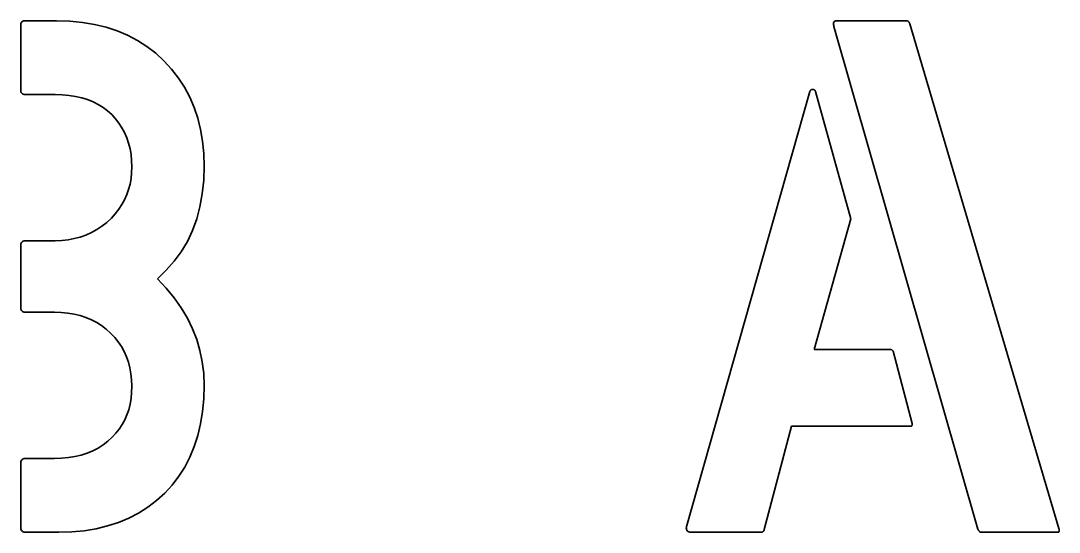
# Model space of a CAD drawing. Extents: x 10 to 410, y -69 to 348.
# Drawn here: x 144.78 to 185.38, y 156 to 176 of the extents above; entities that cross this region are included whole.
import ezdxf

# ---------------------------------------------------------------- set-up
doc = ezdxf.new("R2010")
doc.units = 0

msp = doc.modelspace()

# ---------------------------------------------------------------- linework, layer by layer
at = {"color": 7, "lineweight": 35, "ltscale": 0.000816}
for p, q in [((144.77858, 175.828568), (144.780289, 175.861145)), ((144.917435, 175.998291), (144.950012, 176)), ((144.780579, 173.253143), (144.77858, 173.285721)), ((170.802002, 156.138855), (170.800003, 156.171432))]:
    msp.add_line(p, q, dxfattribs=at)
at = {"color": 7, "lineweight": 35, "ltscale": 0.063571}
msp.add_line((144.77858, 173.285721), (144.77858, 175.828568), dxfattribs=at)
at = {"color": 7, "lineweight": 35, "ltscale": 0.00074}
for p, q in [((144.780289, 175.861145), (144.785431, 175.890289)), ((144.88829, 175.993149), (144.917435, 175.998291))]:
    msp.add_line(p, q, dxfattribs=at)
at = {"color": 7, "lineweight": 35, "ltscale": 0.000678}
for p, q in [((144.785431, 175.890289), (144.794006, 175.916)), ((144.862579, 175.984573), (144.88829, 175.993149))]:
    msp.add_line(p, q, dxfattribs=at)
at = {"color": 7, "lineweight": 35, "ltscale": 0.000633}
for p, q in [((144.794006, 175.916), (144.806, 175.938278)), ((144.840286, 175.972565), (144.862579, 175.984573))]:
    msp.add_line(p, q, dxfattribs=at)
at = {"color": 7, "lineweight": 35, "ltscale": 0.000609}
for p, q in [((144.806, 175.938278), (144.821426, 175.957138)), ((144.821426, 175.957138), (144.840286, 175.972565))]:
    msp.add_line(p, q, dxfattribs=at)
at = {"color": 7, "lineweight": 35, "ltscale": 0.030714}
msp.add_line((144.950012, 176), (146.178574, 176), dxfattribs=at)
at = {"color": 7, "lineweight": 35, "ltscale": 0.012884}
msp.add_line((146.178574, 176), (146.69371, 175.984283), dxfattribs=at)
at = {"color": 7, "lineweight": 35, "ltscale": 0.012406}
msp.add_line((146.69371, 175.984283), (147.187714, 175.937149), dxfattribs=at)
at = {"color": 7, "lineweight": 35, "ltscale": 0.011983}
msp.add_line((147.187714, 175.937149), (147.660568, 175.858566), dxfattribs=at)
at = {"color": 7, "lineweight": 35, "ltscale": 0.011623}
msp.add_line((147.660568, 175.858566), (148.112289, 175.748566), dxfattribs=at)
at = {"color": 7, "lineweight": 35, "ltscale": 0.000745}
msp.add_line((176.555145, 175.888), (176.557709, 175.917709), dxfattribs=at)
at = {"color": 7, "lineweight": 35, "ltscale": 0.000858}
msp.add_line((176.556564, 175.853714), (176.555145, 175.888), dxfattribs=at)
at = {"color": 7, "lineweight": 35, "ltscale": 0.000981}
msp.add_line((176.561996, 175.814865), (176.556564, 175.853714), dxfattribs=at)
at = {"color": 7, "lineweight": 35, "ltscale": 0.00065}
msp.add_line((176.557709, 175.917709), (176.564285, 175.942856), dxfattribs=at)
at = {"color": 7, "lineweight": 35, "ltscale": 0.001111}
msp.add_line((176.571426, 175.771423), (176.561996, 175.814865), dxfattribs=at)
at = {"color": 7, "lineweight": 35, "ltscale": 0.000578}
msp.add_line((176.564285, 175.942856), (176.57486, 175.963425), dxfattribs=at)
at = {"color": 7, "lineweight": 35, "ltscale": 0.000541}
msp.add_line((176.57486, 175.963425), (176.589432, 175.979431), dxfattribs=at)
at = {"color": 7, "lineweight": 35, "ltscale": 0.000545}
msp.add_line((176.589432, 175.979431), (176.608002, 175.99086), dxfattribs=at)
at = {"color": 7, "lineweight": 35, "ltscale": 0.00059}
msp.add_line((176.608002, 175.99086), (176.630569, 175.997711), dxfattribs=at)
at = {"color": 7, "lineweight": 35, "ltscale": 0.000667}
msp.add_line((176.630569, 175.997711), (176.65715, 176), dxfattribs=at)
at = {"color": 7, "lineweight": 35, "ltscale": 0.069286}
msp.add_line((176.65715, 176), (179.428574, 176), dxfattribs=at)
at = {"color": 7, "lineweight": 35, "ltscale": 0.000287}
msp.add_line((179.428574, 176), (179.440002, 175.998856), dxfattribs=at)
at = {"color": 7, "lineweight": 35, "ltscale": 0.000298}
msp.add_line((179.440002, 175.998856), (179.451431, 175.995422), dxfattribs=at)
at = {"color": 7, "lineweight": 35, "ltscale": 0.000319}
msp.add_line((179.451431, 175.995422), (179.46286, 175.989716), dxfattribs=at)
at = {"color": 7, "lineweight": 35, "ltscale": 0.000349}
msp.add_line((179.46286, 175.989716), (179.474289, 175.98172), dxfattribs=at)
at = {"color": 7, "lineweight": 35, "ltscale": 0.000385}
msp.add_line((179.474289, 175.98172), (179.485718, 175.97142), dxfattribs=at)
at = {"color": 7, "lineweight": 35, "ltscale": 0.000425}
msp.add_line((179.485718, 175.97142), (179.497147, 175.958862), dxfattribs=at)
at = {"color": 7, "lineweight": 35, "ltscale": 0.000469}
msp.add_line((179.497147, 175.958862), (179.508575, 175.944), dxfattribs=at)
at = {"color": 7, "lineweight": 35, "ltscale": 0.000515}
msp.add_line((179.508575, 175.944), (179.520004, 175.926865), dxfattribs=at)
at = {"color": 7, "lineweight": 35, "ltscale": 0.000564}
msp.add_line((179.520004, 175.926865), (179.531433, 175.907425), dxfattribs=at)
at = {"color": 7, "lineweight": 35, "ltscale": 0.000613}
msp.add_line((179.531433, 175.907425), (179.542862, 175.885712), dxfattribs=at)
at = {"color": 7, "lineweight": 35}
for p, q in [((179.542862, 175.885712), (185.371429, 156.142853)), ((182.199997, 156.114288), (176.571426, 175.771423))]:
    msp.add_line(p, q, dxfattribs=at)
at = {"color": 7, "lineweight": 35, "ltscale": 0.01133}
for p, q in [((148.112289, 175.748566), (148.542862, 175.607147)), ((151.492859, 163.957138), (151.657425, 163.534851))]:
    msp.add_line(p, q, dxfattribs=at)
at = {"color": 7, "lineweight": 35, "ltscale": 0.011111}
msp.add_line((148.542862, 175.607147), (148.952286, 175.43428), dxfattribs=at)
at = {"color": 7, "lineweight": 35, "ltscale": 0.010969}
msp.add_line((148.952286, 175.43428), (149.340576, 175.229996), dxfattribs=at)
at = {"color": 7, "lineweight": 35, "ltscale": 0.010907}
msp.add_line((149.340576, 175.229996), (149.707718, 174.994278), dxfattribs=at)
at = {"color": 7, "lineweight": 35, "ltscale": 0.010928}
msp.add_line((149.707718, 174.994278), (150.053711, 174.727142), dxfattribs=at)
at = {"color": 7, "lineweight": 35, "ltscale": 0.011031}
msp.add_line((150.053711, 174.727142), (150.378571, 174.428574), dxfattribs=at)
at = {"color": 7, "lineweight": 35, "ltscale": 0.011015}
msp.add_line((150.378571, 174.428574), (150.677139, 174.104568), dxfattribs=at)
at = {"color": 7, "lineweight": 35, "ltscale": 0.010878}
msp.add_line((150.677139, 174.104568), (150.94429, 173.761139), dxfattribs=at)
at = {"color": 7, "lineweight": 35, "ltscale": 0.010817}
msp.add_line((150.94429, 173.761139), (151.180008, 173.398285), dxfattribs=at)
at = {"color": 7, "lineweight": 35, "ltscale": 0.010836}
msp.add_line((151.180008, 173.398285), (151.384293, 173.016006), dxfattribs=at)
at = {"color": 7, "lineweight": 35, "ltscale": 0.000744}
for p, q in [((144.786575, 173.223999), (144.780579, 173.253143)), ((170.807999, 156.109711), (170.802002, 156.138855))]:
    msp.add_line(p, q, dxfattribs=at)
at = {"color": 7, "lineweight": 35, "ltscale": 0.00069}
for p, q in [((144.79657, 173.198288), (144.786575, 173.223999)), ((170.817993, 156.084), (170.807999, 156.109711))]:
    msp.add_line(p, q, dxfattribs=at)
at = {"color": 7, "lineweight": 35, "ltscale": 0.000658}
for p, q in [((144.810577, 173.175995), (144.79657, 173.198288)), ((170.832001, 156.061722), (170.817993, 156.084))]:
    msp.add_line(p, q, dxfattribs=at)
at = {"color": 7, "lineweight": 35, "ltscale": 0.000652}
for p, q in [((144.828583, 173.15715), (144.810577, 173.175995)), ((170.850006, 156.042862), (170.832001, 156.061722))]:
    msp.add_line(p, q, dxfattribs=at)
at = {"color": 7, "lineweight": 35, "ltscale": 0.000672}
msp.add_line((144.850571, 173.141708), (144.828583, 173.15715), dxfattribs=at)
at = {"color": 7, "lineweight": 35, "ltscale": 0.000716}
for p, q in [((144.876572, 173.129715), (144.850571, 173.141708)), ((170.897995, 156.015427), (170.871994, 156.027435))]:
    msp.add_line(p, q, dxfattribs=at)
at = {"color": 7, "lineweight": 35, "ltscale": 0.00078}
for p, q in [((144.90657, 173.12114), (144.876572, 173.129715)), ((170.927994, 156.006851), (170.897995, 156.015427))]:
    msp.add_line(p, q, dxfattribs=at)
at = {"color": 7, "lineweight": 35, "ltscale": 0.00086}
for p, q in [((144.940582, 173.115997), (144.90657, 173.12114)), ((170.96199, 156.001709), (170.927994, 156.006851))]:
    msp.add_line(p, q, dxfattribs=at)
at = {"color": 7, "lineweight": 35, "ltscale": 0.000951}
for p, q in [((144.978577, 173.114288), (144.940582, 173.115997)), ((144.940582, 167.397995), (144.978577, 167.399994)), ((144.978577, 164.600006), (144.940582, 164.602005)), ((144.940582, 158.883713), (144.978577, 158.885712)), ((144.77858, 158.685715), (144.780579, 158.723709)), ((144.780579, 156.162003), (144.77858, 156.199997)), ((144.978577, 156), (144.940582, 156.001999)), ((171, 156), (170.96199, 156.001709))]:
    msp.add_line(p, q, dxfattribs=at)
at = {"color": 7, "lineweight": 35, "ltscale": 0.028571}
for p, q in [((146.121429, 173.114288), (144.978577, 173.114288)), ((144.978577, 167.399994), (146.121429, 167.399994))]:
    msp.add_line(p, q, dxfattribs=at)
at = {"color": 7, "lineweight": 35, "ltscale": 0.006985}
msp.add_line((146.400711, 173.10643), (146.121429, 173.114288), dxfattribs=at)
at = {"color": 7, "lineweight": 35, "ltscale": 0.006687}
msp.add_line((146.667145, 173.082855), (146.400711, 173.10643), dxfattribs=at)
at = {"color": 7, "lineweight": 35, "ltscale": 0.006415}
msp.add_line((146.920715, 173.043564), (146.667145, 173.082855), dxfattribs=at)
at = {"color": 7, "lineweight": 35, "ltscale": 0.006173}
msp.add_line((147.161423, 172.988571), (146.920715, 173.043564), dxfattribs=at)
at = {"color": 7, "lineweight": 35, "ltscale": 0.005964}
msp.add_line((147.389282, 172.917862), (147.161423, 172.988571), dxfattribs=at)
at = {"color": 7, "lineweight": 35, "ltscale": 0.010933}
for p, q in [((151.384293, 173.016006), (151.557144, 172.614288)), ((149.003708, 156.550293), (148.600006, 156.382141))]:
    msp.add_line(p, q, dxfattribs=at)
at = {"color": 7, "lineweight": 35, "ltscale": 0.443185}
msp.add_line((170.800003, 156.171432), (175.628571, 173.228577), dxfattribs=at)
at = {"color": 7, "lineweight": 35, "ltscale": 0.000436}
for p, q in [((175.628571, 173.228577), (175.634857, 173.244858)), ((175.850861, 173.244858), (175.857147, 173.228577)), ((182.231705, 156.067993), (182.22171, 156.082291))]:
    msp.add_line(p, q, dxfattribs=at)
at = {"color": 7, "lineweight": 35, "ltscale": 0.000409}
for p, q in [((175.634857, 173.244858), (175.642288, 173.25943)), ((175.84343, 173.25943), (175.850861, 173.244858))]:
    msp.add_line(p, q, dxfattribs=at)
at = {"color": 7, "lineweight": 35, "ltscale": 0.000386}
for p, q in [((175.642288, 173.25943), (175.650864, 173.272293)), ((175.834854, 173.272293), (175.84343, 173.25943)), ((179.632858, 160.198853), (179.628571, 160.184006))]:
    msp.add_line(p, q, dxfattribs=at)
at = {"color": 7, "lineweight": 35, "ltscale": 0.000369}
msp.add_line((175.650864, 173.272293), (175.660568, 173.283432), dxfattribs=at)
at = {"color": 7, "lineweight": 35, "ltscale": 0.00036}
msp.add_line((175.660568, 173.283432), (175.671432, 173.292862), dxfattribs=at)
at = {"color": 7, "lineweight": 35, "ltscale": 0.000356}
for p, q in [((175.671432, 173.292862), (175.683426, 173.300568)), ((175.802292, 173.300568), (175.814285, 173.292862))]:
    msp.add_line(p, q, dxfattribs=at)
at = {"color": 7, "lineweight": 35, "ltscale": 0.000361}
for p, q in [((175.683426, 173.300568), (175.696564, 173.306564)), ((175.789139, 173.306564), (175.802292, 173.300568)), ((179.628571, 160.184006), (179.621429, 160.171432))]:
    msp.add_line(p, q, dxfattribs=at)
at = {"color": 7, "lineweight": 35, "ltscale": 0.000373}
for p, q in [((175.696564, 173.306564), (175.710861, 173.310852)), ((175.774857, 173.310852), (175.789139, 173.306564)), ((182.25, 156.042862), (182.241135, 156.054855))]:
    msp.add_line(p, q, dxfattribs=at)
at = {"color": 7, "lineweight": 35, "ltscale": 0.000391}
for p, q in [((175.710861, 173.310852), (175.726288, 173.313431)), ((175.75943, 173.313431), (175.774857, 173.310852))]:
    msp.add_line(p, q, dxfattribs=at)
at = {"color": 7, "lineweight": 35, "ltscale": 0.000415}
for p, q in [((175.726288, 173.313431), (175.742859, 173.314285)), ((175.742859, 173.314285), (175.75943, 173.313431)), ((173.730865, 156.000565), (173.714279, 156))]:
    msp.add_line(p, q, dxfattribs=at)
at = {"color": 7, "lineweight": 35, "ltscale": 0.000359}
for p, q in [((175.814285, 173.292862), (175.825134, 173.283432)), ((178.863998, 163.106293), (178.874573, 163.096573)), ((179.621429, 160.171432), (179.61142, 160.161148))]:
    msp.add_line(p, q, dxfattribs=at)
at = {"color": 7, "lineweight": 35, "ltscale": 0.00037}
msp.add_line((175.825134, 173.283432), (175.834854, 173.272293), dxfattribs=at)
at = {"color": 7, "lineweight": 35, "ltscale": 0.128928}
msp.add_line((175.857147, 173.228577), (177.228577, 168.257141), dxfattribs=at)
at = {"color": 7, "lineweight": 35, "ltscale": 0.005793}
msp.add_line((147.604294, 172.831436), (147.389282, 172.917862), dxfattribs=at)
at = {"color": 7, "lineweight": 35, "ltscale": 0.005662}
msp.add_line((147.806427, 172.729279), (147.604294, 172.831436), dxfattribs=at)
at = {"color": 7, "lineweight": 35, "ltscale": 0.005574}
msp.add_line((147.995712, 172.611435), (147.806427, 172.729279), dxfattribs=at)
at = {"color": 7, "lineweight": 35, "ltscale": 0.005532}
msp.add_line((148.17215, 172.477859), (147.995712, 172.611435), dxfattribs=at)
at = {"color": 7, "lineweight": 35, "ltscale": 0.011106}
msp.add_line((151.557144, 172.614288), (151.698578, 172.193146), dxfattribs=at)
at = {"color": 7, "lineweight": 35, "ltscale": 0.005536}
msp.add_line((148.335709, 172.328568), (148.17215, 172.477859), dxfattribs=at)
at = {"color": 7, "lineweight": 35, "ltscale": 0.005505}
msp.add_line((148.485001, 172.166718), (148.335709, 172.328568), dxfattribs=at)
at = {"color": 7, "lineweight": 35, "ltscale": 0.00543}
msp.add_line((148.618576, 171.995422), (148.485001, 172.166718), dxfattribs=at)
at = {"color": 7, "lineweight": 35, "ltscale": 0.011353}
msp.add_line((151.698578, 172.193146), (151.808578, 171.752563), dxfattribs=at)
at = {"color": 7, "lineweight": 35, "ltscale": 0.005394}
msp.add_line((148.736435, 171.814713), (148.618576, 171.995422), dxfattribs=at)
at = {"color": 7, "lineweight": 35, "ltscale": 0.005396}
msp.add_line((148.838577, 171.624573), (148.736435, 171.814713), dxfattribs=at)
at = {"color": 7, "lineweight": 35, "ltscale": 0.011666}
msp.add_line((151.808578, 171.752563), (151.887146, 171.292572), dxfattribs=at)
at = {"color": 7, "lineweight": 35, "ltscale": 0.005437}
msp.add_line((148.925003, 171.425003), (148.838577, 171.624573), dxfattribs=at)
at = {"color": 7, "lineweight": 35, "ltscale": 0.005516}
msp.add_line((148.995712, 171.216003), (148.925003, 171.425003), dxfattribs=at)
at = {"color": 7, "lineweight": 35, "ltscale": 0.005631}
msp.add_line((149.05072, 170.997574), (148.995712, 171.216003), dxfattribs=at)
at = {"color": 7, "lineweight": 35, "ltscale": 0.00578}
msp.add_line((149.089996, 170.769714), (149.05072, 170.997574), dxfattribs=at)
at = {"color": 7, "lineweight": 35, "ltscale": 0.012044}
msp.add_line((151.887146, 171.292572), (151.93428, 170.813141), dxfattribs=at)
at = {"color": 7, "lineweight": 35, "ltscale": 0.005961}
msp.add_line((149.113571, 170.532425), (149.089996, 170.769714), dxfattribs=at)
at = {"color": 7, "lineweight": 35, "ltscale": 0.006171}
msp.add_line((149.121429, 170.285721), (149.113571, 170.532425), dxfattribs=at)
at = {"color": 7, "lineweight": 35, "ltscale": 0.012478}
msp.add_line((151.93428, 170.813141), (151.949997, 170.314285), dxfattribs=at)
at = {"color": 7, "lineweight": 35, "ltscale": 0.005775}
msp.add_line((149.113434, 170.054855), (149.121429, 170.285721), dxfattribs=at)
at = {"color": 7, "lineweight": 35, "ltscale": 0.013836}
msp.add_line((151.949997, 170.314285), (151.931717, 169.761139), dxfattribs=at)
at = {"color": 7, "lineweight": 35, "ltscale": 0.00552}
msp.add_line((149.049423, 169.613708), (149.089432, 169.830856), dxfattribs=at)
at = {"color": 7, "lineweight": 35, "ltscale": 0.005632}
msp.add_line((149.089432, 169.830856), (149.113434, 170.054855), dxfattribs=at)
at = {"color": 7, "lineweight": 35, "ltscale": 0.013271}
msp.add_line((151.931717, 169.761139), (151.876862, 169.233139), dxfattribs=at)
at = {"color": 7, "lineweight": 35, "ltscale": 0.005395}
msp.add_line((148.921432, 169.199997), (148.993423, 169.403427), dxfattribs=at)
at = {"color": 7, "lineweight": 35, "ltscale": 0.00544}
msp.add_line((148.993423, 169.403427), (149.049423, 169.613708), dxfattribs=at)
at = {"color": 7, "lineweight": 35, "ltscale": 0.005409}
msp.add_line((148.729431, 168.813721), (148.833435, 169.003433), dxfattribs=at)
at = {"color": 7, "lineweight": 35, "ltscale": 0.005384}
msp.add_line((148.833435, 169.003433), (148.921432, 169.199997), dxfattribs=at)
at = {"color": 7, "lineweight": 35, "ltscale": 0.012777}
msp.add_line((151.876862, 169.233139), (151.785431, 168.730286), dxfattribs=at)
at = {"color": 7, "lineweight": 35, "ltscale": 0.00556}
msp.add_line((148.473434, 168.454865), (148.609421, 168.630859), dxfattribs=at)
at = {"color": 7, "lineweight": 35, "ltscale": 0.005468}
msp.add_line((148.609421, 168.630859), (148.729431, 168.813721), dxfattribs=at)
at = {"color": 7, "lineweight": 35, "ltscale": 0.012364}
msp.add_line((151.785431, 168.730286), (151.657425, 168.252579), dxfattribs=at)
at = {"color": 7, "lineweight": 35, "ltscale": 0.006061}
msp.add_line((147.949997, 167.966858), (148.139999, 168.117432), dxfattribs=at)
at = {"color": 7, "lineweight": 35, "ltscale": 0.006187}
msp.add_line((148.139999, 168.117432), (148.321426, 168.285721), dxfattribs=at)
at = {"color": 7, "lineweight": 35, "ltscale": 0.005685}
msp.add_line((148.321426, 168.285721), (148.473434, 168.454865), dxfattribs=at)
at = {"color": 7, "lineweight": 35, "ltscale": 0.012039}
msp.add_line((151.657425, 168.252579), (151.492859, 167.800003), dxfattribs=at)
at = {"color": 7, "lineweight": 35, "ltscale": 0.132752}
msp.add_line((177.228577, 168.257141), (175.800003, 163.142853), dxfattribs=at)
at = {"color": 7, "lineweight": 35, "ltscale": 0.005917}
msp.add_line((147.328568, 167.621429), (147.544281, 167.718857), dxfattribs=at)
at = {"color": 7, "lineweight": 35, "ltscale": 0.005925}
msp.add_line((147.544281, 167.718857), (147.751434, 167.834), dxfattribs=at)
at = {"color": 7, "lineweight": 35, "ltscale": 0.005973}
msp.add_line((147.751434, 167.834), (147.949997, 167.966858), dxfattribs=at)
at = {"color": 7, "lineweight": 35, "ltscale": 0.01181}
msp.add_line((151.492859, 167.800003), (151.291718, 167.372574), dxfattribs=at)
at = {"color": 7, "lineweight": 35, "ltscale": 0.00079}
for p, q in [((144.786575, 167.272003), (144.79657, 167.302002)), ((144.876572, 167.382004), (144.90657, 167.391998)), ((144.79657, 164.697998), (144.786575, 164.727997)), ((144.90657, 164.608002), (144.876572, 164.617996)), ((144.786575, 158.757721), (144.79657, 158.78772)), ((144.876572, 158.867722), (144.90657, 158.877716)), ((144.79657, 156.098007), (144.786575, 156.128006))]:
    msp.add_line(p, q, dxfattribs=at)
at = {"color": 7, "lineweight": 35, "ltscale": 0.000738}
for p, q in [((144.79657, 167.302002), (144.810577, 167.328003)), ((144.850571, 167.367996), (144.876572, 167.382004)), ((144.810577, 164.671997), (144.79657, 164.697998)), ((144.876572, 164.617996), (144.850571, 164.632004)), ((144.79657, 158.78772), (144.810577, 158.813721)), ((144.850571, 158.853714), (144.876572, 158.867722)), ((144.810577, 156.072006), (144.79657, 156.098007)), ((144.876572, 156.018005), (144.850571, 156.031998))]:
    msp.add_line(p, q, dxfattribs=at)
at = {"color": 7, "lineweight": 35, "ltscale": 0.000711}
for p, q in [((144.810577, 167.328003), (144.828583, 167.350006)), ((144.828583, 164.649994), (144.810577, 164.671997)), ((144.828583, 156.050003), (144.810577, 156.072006))]:
    msp.add_line(p, q, dxfattribs=at)
at = {"color": 7, "lineweight": 35, "ltscale": 0.00071}
for p, q in [((144.828583, 167.350006), (144.850571, 167.367996)), ((144.850571, 164.632004), (144.828583, 164.649994)), ((144.810577, 158.813721), (144.828583, 158.835709)), ((144.828583, 158.835709), (144.850571, 158.853714)), ((144.850571, 156.031998), (144.828583, 156.050003))]:
    msp.add_line(p, q, dxfattribs=at)
at = {"color": 7, "lineweight": 35, "ltscale": 0.000863}
for p, q in [((144.90657, 167.391998), (144.940582, 167.397995)), ((144.780579, 167.238007), (144.786575, 167.272003)), ((144.786575, 164.727997), (144.780579, 164.761993)), ((144.940582, 164.602005), (144.90657, 164.608002)), ((144.780579, 158.723709), (144.786575, 158.757721)), ((144.90657, 158.877716), (144.940582, 158.883713)), ((144.786575, 156.128006), (144.780579, 156.162003)), ((144.940582, 156.001999), (144.90657, 156.007996))]:
    msp.add_line(p, q, dxfattribs=at)
at = {"color": 7, "lineweight": 35, "ltscale": 0.006468}
msp.add_line((146.121429, 167.399994), (146.380005, 167.408859), dxfattribs=at)
at = {"color": 7, "lineweight": 35, "ltscale": 0.006285}
msp.add_line((146.380005, 167.408859), (146.630005, 167.435425), dxfattribs=at)
at = {"color": 7, "lineweight": 35, "ltscale": 0.006136}
msp.add_line((146.630005, 167.435425), (146.871429, 167.479721), dxfattribs=at)
at = {"color": 7, "lineweight": 35, "ltscale": 0.006024}
msp.add_line((146.871429, 167.479721), (147.104294, 167.541718), dxfattribs=at)
at = {"color": 7, "lineweight": 35, "ltscale": 0.00595}
msp.add_line((147.104294, 167.541718), (147.328568, 167.621429), dxfattribs=at)
at = {"color": 7, "lineweight": 35, "ltscale": 0.011682}
msp.add_line((151.291718, 167.372574), (151.054001, 166.970291), dxfattribs=at)
at = {"color": 7, "lineweight": 35, "ltscale": 0.000952}
for p, q in [((144.77858, 167.199997), (144.780579, 167.238007)), ((144.780579, 164.761993), (144.77858, 164.800003))]:
    msp.add_line(p, q, dxfattribs=at)
at = {"color": 7, "lineweight": 35, "ltscale": 0.06}
msp.add_line((144.77858, 164.800003), (144.77858, 167.199997), dxfattribs=at)
at = {"color": 7, "lineweight": 35, "ltscale": 0.011659}
msp.add_line((151.054001, 166.970291), (150.779709, 166.59314), dxfattribs=at)
at = {"color": 7, "lineweight": 35, "ltscale": 0.01174}
msp.add_line((150.779709, 166.59314), (150.468857, 166.24115), dxfattribs=at)
at = {"color": 7, "lineweight": 35, "ltscale": 0.011925}
msp.add_line((150.468857, 166.24115), (150.121429, 165.914291), dxfattribs=at)
at = {"color": 7, "lineweight": 35, "ltscale": 0.012704}
msp.add_line((150.121429, 165.914291), (150.468857, 165.543427), dxfattribs=at)
at = {"color": 7, "lineweight": 35, "ltscale": 0.012296}
msp.add_line((150.468857, 165.543427), (150.779709, 165.162292), dxfattribs=at)
at = {"color": 7, "lineweight": 35, "ltscale": 0.011949}
msp.add_line((150.779709, 165.162292), (151.054001, 164.770859), dxfattribs=at)
at = {"color": 7, "lineweight": 35, "ltscale": 0.027857}
for p, q in [((146.092865, 164.600006), (144.978577, 164.600006)), ((144.978577, 158.885712), (146.092865, 158.885712))]:
    msp.add_line(p, q, dxfattribs=at)
at = {"color": 7, "lineweight": 35, "ltscale": 0.006724}
msp.add_line((146.36171, 164.591858), (146.092865, 164.600006), dxfattribs=at)
at = {"color": 7, "lineweight": 35, "ltscale": 0.006479}
msp.add_line((146.61972, 164.567429), (146.36171, 164.591858), dxfattribs=at)
at = {"color": 7, "lineweight": 35, "ltscale": 0.006262}
msp.add_line((146.866852, 164.526718), (146.61972, 164.567429), dxfattribs=at)
at = {"color": 7, "lineweight": 35, "ltscale": 0.006077}
msp.add_line((147.103149, 164.469711), (146.866852, 164.526718), dxfattribs=at)
at = {"color": 7, "lineweight": 35, "ltscale": 0.005926}
msp.add_line((147.328568, 164.396423), (147.103149, 164.469711), dxfattribs=at)
at = {"color": 7, "lineweight": 35, "ltscale": 0.01167}
msp.add_line((151.054001, 164.770859), (151.291718, 164.369141), dxfattribs=at)
at = {"color": 7, "lineweight": 35, "ltscale": 0.005813}
msp.add_line((147.543137, 164.306854), (147.328568, 164.396423), dxfattribs=at)
at = {"color": 7, "lineweight": 35, "ltscale": 0.005739}
msp.add_line((147.746857, 164.201004), (147.543137, 164.306854), dxfattribs=at)
at = {"color": 7, "lineweight": 35, "ltscale": 0.005707}
msp.add_line((147.939713, 164.078857), (147.746857, 164.201004), dxfattribs=at)
at = {"color": 7, "lineweight": 35, "ltscale": 0.005717}
msp.add_line((148.121719, 163.94043), (147.939713, 164.078857), dxfattribs=at)
at = {"color": 7, "lineweight": 35, "ltscale": 0.011462}
msp.add_line((151.291718, 164.369141), (151.492859, 163.957138), dxfattribs=at)
at = {"color": 7, "lineweight": 35, "ltscale": 0.005768}
msp.add_line((148.292862, 163.785721), (148.121719, 163.94043), dxfattribs=at)
at = {"color": 7, "lineweight": 35, "ltscale": 0.005743}
msp.add_line((148.450287, 163.618423), (148.292862, 163.785721), dxfattribs=at)
at = {"color": 7, "lineweight": 35, "ltscale": 0.005638}
msp.add_line((148.591141, 163.442291), (148.450287, 163.618423), dxfattribs=at)
at = {"color": 7, "lineweight": 35, "ltscale": 0.005572}
msp.add_line((148.715424, 163.257278), (148.591141, 163.442291), dxfattribs=at)
at = {"color": 7, "lineweight": 35, "ltscale": 0.005544}
msp.add_line((148.823151, 163.063431), (148.715424, 163.257278), dxfattribs=at)
at = {"color": 7, "lineweight": 35, "ltscale": 0.011278}
msp.add_line((151.657425, 163.534851), (151.785431, 163.10228), dxfattribs=at)
at = {"color": 7, "lineweight": 35, "ltscale": 0.005556}
msp.add_line((148.914291, 162.860718), (148.823151, 163.063431), dxfattribs=at)
at = {"color": 7, "lineweight": 35, "ltscale": 0.005608}
msp.add_line((148.988861, 162.649139), (148.914291, 162.860718), dxfattribs=at)
at = {"color": 7, "lineweight": 35, "ltscale": 0.011305}
msp.add_line((151.785431, 163.10228), (151.876862, 162.659424), dxfattribs=at)
at = {"color": 7, "lineweight": 35, "ltscale": 0.075}
msp.add_line((175.800003, 163.142853), (178.800003, 163.142853), dxfattribs=at)
at = {"color": 7, "lineweight": 35, "ltscale": 0.000151}
msp.add_line((178.800003, 163.142853), (178.806, 163.142288), dxfattribs=at)
at = {"color": 7, "lineweight": 35, "ltscale": 0.00017}
msp.add_line((178.806, 163.142288), (178.812576, 163.140579), dxfattribs=at)
at = {"color": 7, "lineweight": 35, "ltscale": 0.000192}
msp.add_line((178.812576, 163.140579), (178.819717, 163.137711), dxfattribs=at)
at = {"color": 7, "lineweight": 35, "ltscale": 0.000217}
for p, q in [((178.819717, 163.137711), (178.827423, 163.133713)), ((182.285721, 156), (182.279709, 156.006287))]:
    msp.add_line(p, q, dxfattribs=at)
at = {"color": 7, "lineweight": 35, "ltscale": 0.000244}
msp.add_line((178.827423, 163.133713), (178.835709, 163.128571), dxfattribs=at)
at = {"color": 7, "lineweight": 35, "ltscale": 0.000272}
msp.add_line((178.835709, 163.128571), (178.844574, 163.122284), dxfattribs=at)
at = {"color": 7, "lineweight": 35, "ltscale": 0.0003}
msp.add_line((178.844574, 163.122284), (178.854004, 163.114853), dxfattribs=at)
at = {"color": 7, "lineweight": 35, "ltscale": 0.000329}
msp.add_line((178.854004, 163.114853), (178.863998, 163.106293), dxfattribs=at)
at = {"color": 7, "lineweight": 35, "ltscale": 0.000389}
msp.add_line((178.874573, 163.096573), (178.885712, 163.085709), dxfattribs=at)
at = {"color": 7, "lineweight": 35, "ltscale": 0.073112}
msp.add_line((178.885712, 163.085709), (179.628571, 160.257141), dxfattribs=at)
at = {"color": 7, "lineweight": 35, "ltscale": 0.005698}
msp.add_line((149.04686, 162.428711), (148.988861, 162.649139), dxfattribs=at)
at = {"color": 7, "lineweight": 35, "ltscale": 0.005825}
msp.add_line((149.088287, 162.199432), (149.04686, 162.428711), dxfattribs=at)
at = {"color": 7, "lineweight": 35, "ltscale": 0.011411}
msp.add_line((151.876862, 162.659424), (151.931717, 162.206284), dxfattribs=at)
at = {"color": 7, "lineweight": 35, "ltscale": 0.005986}
msp.add_line((149.113144, 161.961288), (149.088287, 162.199432), dxfattribs=at)
at = {"color": 7, "lineweight": 35, "ltscale": 0.011595}
msp.add_line((151.931717, 162.206284), (151.949997, 161.742859), dxfattribs=at)
at = {"color": 7, "lineweight": 35, "ltscale": 0.006179}
msp.add_line((149.121429, 161.714279), (149.113144, 161.961288), dxfattribs=at)
at = {"color": 7, "lineweight": 35, "ltscale": 0.00616}
msp.add_line((149.113708, 161.468002), (149.121429, 161.714279), dxfattribs=at)
at = {"color": 7, "lineweight": 35, "ltscale": 0.013145}
msp.add_line((151.949997, 161.742859), (151.93457, 161.217285), dxfattribs=at)
at = {"color": 7, "lineweight": 35, "ltscale": 0.005725}
msp.add_line((149.052002, 161.006287), (149.090576, 161.231995), dxfattribs=at)
at = {"color": 7, "lineweight": 35, "ltscale": 0.005928}
msp.add_line((149.090576, 161.231995), (149.113708, 161.468002), dxfattribs=at)
at = {"color": 7, "lineweight": 35, "ltscale": 0.012614}
msp.add_line((151.93457, 161.217285), (151.88829, 160.714859), dxfattribs=at)
at = {"color": 7, "lineweight": 35, "ltscale": 0.005415}
msp.add_line((148.928574, 160.585709), (148.998001, 160.790863), dxfattribs=at)
at = {"color": 7, "lineweight": 35, "ltscale": 0.005552}
msp.add_line((148.998001, 160.790863), (149.052002, 161.006287), dxfattribs=at)
at = {"color": 7, "lineweight": 35, "ltscale": 0.005252}
msp.add_line((148.743423, 160.206284), (148.843719, 160.390854), dxfattribs=at)
at = {"color": 7, "lineweight": 35, "ltscale": 0.005313}
msp.add_line((148.843719, 160.390854), (148.928574, 160.585709), dxfattribs=at)
at = {"color": 7, "lineweight": 35, "ltscale": 0.012137}
msp.add_line((151.88829, 160.714859), (151.811142, 160.235565), dxfattribs=at)
at = {"color": 7, "lineweight": 35, "ltscale": 0.00525}
msp.add_line((148.496567, 159.867996), (148.627716, 160.031998), dxfattribs=at)
at = {"color": 7, "lineweight": 35, "ltscale": 0.00523}
msp.add_line((148.627716, 160.031998), (148.743423, 160.206284), dxfattribs=at)
at = {"color": 7, "lineweight": 35, "ltscale": 0.011719}
msp.add_line((151.811142, 160.235565), (151.70314, 159.779434), dxfattribs=at)
at = {"color": 7, "lineweight": 35, "ltscale": 0.105688}
msp.add_line((174.914291, 160.142853), (173.828568, 156.057144), dxfattribs=at)
at = {"color": 7, "lineweight": 35, "ltscale": 0.115714}
msp.add_line((179.542862, 160.142853), (174.914291, 160.142853), dxfattribs=at)
at = {"color": 7, "lineweight": 35, "ltscale": 0.000536}
msp.add_line((179.564285, 160.143997), (179.542862, 160.142853), dxfattribs=at)
at = {"color": 7, "lineweight": 35, "ltscale": 0.000472}
msp.add_line((179.582855, 160.14743), (179.564285, 160.143997), dxfattribs=at)
at = {"color": 7, "lineweight": 35, "ltscale": 0.000418}
msp.add_line((179.598572, 160.153137), (179.582855, 160.14743), dxfattribs=at)
at = {"color": 7, "lineweight": 35, "ltscale": 0.000379}
msp.add_line((179.61142, 160.161148), (179.598572, 160.153137), dxfattribs=at)
at = {"color": 7, "lineweight": 35, "ltscale": 0.000553}
msp.add_line((179.628571, 160.257141), (179.632858, 160.235428), dxfattribs=at)
at = {"color": 7, "lineweight": 35, "ltscale": 0.000487}
msp.add_line((179.632858, 160.235428), (179.634277, 160.216003), dxfattribs=at)
at = {"color": 7, "lineweight": 35, "ltscale": 0.00043}
msp.add_line((179.634277, 160.216003), (179.632858, 160.198853), dxfattribs=at)
at = {"color": 7, "lineweight": 35, "ltscale": 0.005824}
msp.add_line((148.178284, 159.556854), (148.350006, 159.714279), dxfattribs=at)
at = {"color": 7, "lineweight": 35, "ltscale": 0.00531}
msp.add_line((148.350006, 159.714279), (148.496567, 159.867996), dxfattribs=at)
at = {"color": 7, "lineweight": 35, "ltscale": 0.011368}
msp.add_line((151.70314, 159.779434), (151.564285, 159.346436), dxfattribs=at)
at = {"color": 7, "lineweight": 35, "ltscale": 0.005947}
msp.add_line((147.371429, 159.09285), (147.591141, 159.184006), dxfattribs=at)
at = {"color": 7, "lineweight": 35, "ltscale": 0.00585}
msp.add_line((147.591141, 159.184006), (147.798859, 159.291718), dxfattribs=at)
at = {"color": 7, "lineweight": 35, "ltscale": 0.005796}
msp.add_line((147.798859, 159.291718), (147.994568, 159.416), dxfattribs=at)
at = {"color": 7, "lineweight": 35, "ltscale": 0.005787}
msp.add_line((147.994568, 159.416), (148.178284, 159.556854), dxfattribs=at)
at = {"color": 7, "lineweight": 35, "ltscale": 0.01109}
msp.add_line((151.564285, 159.346436), (151.394577, 158.936569), dxfattribs=at)
at = {"color": 7, "lineweight": 35, "ltscale": 0.006996}
msp.add_line((146.092865, 158.885712), (146.372574, 158.893997), dxfattribs=at)
at = {"color": 7, "lineweight": 35, "ltscale": 0.006722}
msp.add_line((146.372574, 158.893997), (146.640289, 158.918854), dxfattribs=at)
at = {"color": 7, "lineweight": 35, "ltscale": 0.006476}
msp.add_line((146.640289, 158.918854), (146.895996, 158.960281), dxfattribs=at)
at = {"color": 7, "lineweight": 35, "ltscale": 0.006263}
msp.add_line((146.895996, 158.960281), (147.139709, 159.01828), dxfattribs=at)
at = {"color": 7, "lineweight": 35, "ltscale": 0.006086}
msp.add_line((147.139709, 159.01828), (147.371429, 159.09285), dxfattribs=at)
at = {"color": 7, "lineweight": 35, "ltscale": 0.010891}
msp.add_line((151.394577, 158.936569), (151.194, 158.54985), dxfattribs=at)
at = {"color": 7, "lineweight": 35, "ltscale": 0.062143}
msp.add_line((144.77858, 156.199997), (144.77858, 158.685715), dxfattribs=at)
at = {"color": 7, "lineweight": 35, "ltscale": 0.010775}
msp.add_line((151.194, 158.54985), (150.96257, 158.186279), dxfattribs=at)
at = {"color": 7, "lineweight": 35, "ltscale": 0.010744}
msp.add_line((150.96257, 158.186279), (150.700287, 157.845856), dxfattribs=at)
at = {"color": 7, "lineweight": 35, "ltscale": 0.010799}
msp.add_line((150.700287, 157.845856), (150.40715, 157.528564), dxfattribs=at)
at = {"color": 7, "lineweight": 35, "ltscale": 0.010704}
msp.add_line((150.087997, 157.238144), (149.747711, 156.978287), dxfattribs=at)
at = {"color": 7, "lineweight": 35, "ltscale": 0.010788}
msp.add_line((150.40715, 157.528564), (150.087997, 157.238144), dxfattribs=at)
at = {"color": 7, "lineweight": 35, "ltscale": 0.010778}
msp.add_line((149.386292, 156.748993), (149.003708, 156.550293), dxfattribs=at)
at = {"color": 7, "lineweight": 35, "ltscale": 0.0107}
msp.add_line((149.747711, 156.978287), (149.386292, 156.748993), dxfattribs=at)
at = {"color": 7, "lineweight": 35, "ltscale": 0.011165}
msp.add_line((148.600006, 156.382141), (148.17514, 156.244568), dxfattribs=at)
at = {"color": 7, "lineweight": 35, "ltscale": 0.000791}
msp.add_line((144.90657, 156.007996), (144.876572, 156.018005), dxfattribs=at)
at = {"color": 7, "lineweight": 35, "ltscale": 0.032143}
msp.add_line((146.264282, 156), (144.978577, 156), dxfattribs=at)
at = {"color": 7, "lineweight": 35, "ltscale": 0.012741}
msp.add_line((146.773712, 156.015289), (146.264282, 156), dxfattribs=at)
at = {"color": 7, "lineweight": 35, "ltscale": 0.012261}
msp.add_line((147.262009, 156.061142), (146.773712, 156.015289), dxfattribs=at)
at = {"color": 7, "lineweight": 35, "ltscale": 0.011834}
msp.add_line((147.729141, 156.137573), (147.262009, 156.061142), dxfattribs=at)
at = {"color": 7, "lineweight": 35, "ltscale": 0.011466}
msp.add_line((148.17514, 156.244568), (147.729141, 156.137573), dxfattribs=at)
at = {"color": 7, "lineweight": 35, "ltscale": 0.000671}
msp.add_line((170.871994, 156.027435), (170.850006, 156.042862), dxfattribs=at)
at = {"color": 7, "lineweight": 35, "ltscale": 0.067857}
msp.add_line((173.714279, 156), (171, 156), dxfattribs=at)
at = {"color": 7, "lineweight": 35, "ltscale": 0.000388}
msp.add_line((173.746292, 156.002289), (173.730865, 156.000565), dxfattribs=at)
at = {"color": 7, "lineweight": 35, "ltscale": 0.000364}
msp.add_line((173.760574, 156.005142), (173.746292, 156.002289), dxfattribs=at)
at = {"color": 7, "lineweight": 35, "ltscale": 0.000343}
msp.add_line((173.773712, 156.00914), (173.760574, 156.005142), dxfattribs=at)
at = {"color": 7, "lineweight": 35, "ltscale": 0.000327}
msp.add_line((173.785721, 156.014282), (173.773712, 156.00914), dxfattribs=at)
at = {"color": 7, "lineweight": 35, "ltscale": 0.000313}
msp.add_line((173.79657, 156.020569), (173.785721, 156.014282), dxfattribs=at)
at = {"color": 7, "lineweight": 35, "ltscale": 0.000306}
msp.add_line((173.80629, 156.028), (173.79657, 156.020569), dxfattribs=at)
at = {"color": 7, "lineweight": 35, "ltscale": 0.000303}
msp.add_line((173.814865, 156.036575), (173.80629, 156.028), dxfattribs=at)
at = {"color": 7, "lineweight": 35, "ltscale": 0.000305}
msp.add_line((173.822281, 156.04628), (173.814865, 156.036575), dxfattribs=at)
at = {"color": 7, "lineweight": 35, "ltscale": 0.000314}
msp.add_line((173.828568, 156.057144), (173.822281, 156.04628), dxfattribs=at)
at = {"color": 7, "lineweight": 35, "ltscale": 0.000499}
msp.add_line((182.211136, 156.097717), (182.199997, 156.114288), dxfattribs=at)
at = {"color": 7, "lineweight": 35, "ltscale": 0.000468}
msp.add_line((182.22171, 156.082291), (182.211136, 156.097717), dxfattribs=at)
at = {"color": 7, "lineweight": 35, "ltscale": 0.000404}
msp.add_line((182.241135, 156.054855), (182.231705, 156.067993), dxfattribs=at)
at = {"color": 7, "lineweight": 35, "ltscale": 0.000342}
msp.add_line((182.258286, 156.031998), (182.25, 156.042862), dxfattribs=at)
at = {"color": 7, "lineweight": 35, "ltscale": 0.00031}
msp.add_line((182.266006, 156.022293), (182.258286, 156.031998), dxfattribs=at)
at = {"color": 7, "lineweight": 35, "ltscale": 0.000279}
msp.add_line((182.273148, 156.013718), (182.266006, 156.022293), dxfattribs=at)
at = {"color": 7, "lineweight": 35, "ltscale": 0.000248}
msp.add_line((182.279709, 156.006287), (182.273148, 156.013718), dxfattribs=at)
at = {"color": 7, "lineweight": 35, "ltscale": 0.076428}
msp.add_line((185.34285, 156), (182.285721, 156), dxfattribs=at)
at = {"color": 7, "lineweight": 35, "ltscale": 0.000267}
msp.add_line((185.353439, 156.001434), (185.34285, 156), dxfattribs=at)
at = {"color": 7, "lineweight": 35, "ltscale": 0.000246}
msp.add_line((185.362289, 156.005707), (185.353439, 156.001434), dxfattribs=at)
at = {"color": 7, "lineweight": 35, "ltscale": 0.000253}
msp.add_line((185.369431, 156.012863), (185.362289, 156.005707), dxfattribs=at)
at = {"color": 7, "lineweight": 35, "ltscale": 0.000284}
msp.add_line((185.374863, 156.022858), (185.369431, 156.012863), dxfattribs=at)
at = {"color": 7, "lineweight": 35, "ltscale": 0.000689}
msp.add_line((185.371429, 156.142853), (185.376282, 156.115707), dxfattribs=at)
at = {"color": 7, "lineweight": 35, "ltscale": 0.000335}
msp.add_line((185.378571, 156.035721), (185.374863, 156.022858), dxfattribs=at)
at = {"color": 7, "lineweight": 35, "ltscale": 0.000612}
msp.add_line((185.376282, 156.115707), (185.379425, 156.091431), dxfattribs=at)
at = {"color": 7, "lineweight": 35, "ltscale": 0.000396}
msp.add_line((185.380569, 156.051422), (185.378571, 156.035721), dxfattribs=at)
at = {"color": 7, "lineweight": 35, "ltscale": 0.000537}
msp.add_line((185.379425, 156.091431), (185.380859, 156.070007), dxfattribs=at)
at = {"color": 7, "lineweight": 35, "ltscale": 0.000465}
msp.add_line((185.380859, 156.070007), (185.380569, 156.051422), dxfattribs=at)

doc.saveas('drawing.dxf')
